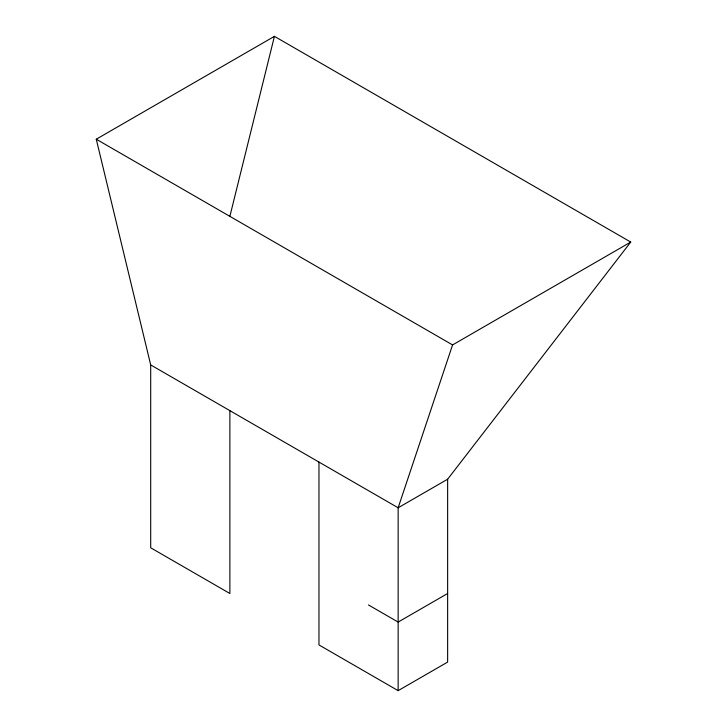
<?xml version="1.0" encoding="UTF-8"?>
<svg xmlns="http://www.w3.org/2000/svg" width="727" height="727" viewBox="0 0 727 727"><rect width="100%" height="100%" fill="white"/><g stroke="black" fill="none" stroke-linecap="round" stroke-linejoin="round"><path stroke-width="1.09" d="M229.823 216.573L274.424 36.35L630.736 242.064L447.632 479.22L398.142 507.791L150.698 364.927L96.264 139.211L274.424 36.35M630.736 242.064L452.576 344.925L398.142 507.791L398.142 690.65L447.632 662.079L447.632 479.22M447.632 593.505L398.142 622.076L368.453 604.937M96.264 139.211L452.576 344.925M398.142 690.65L318.962 644.931L318.962 462.072M229.877 410.646L229.877 593.505L150.698 547.794L150.698 364.927"/></g></svg>
